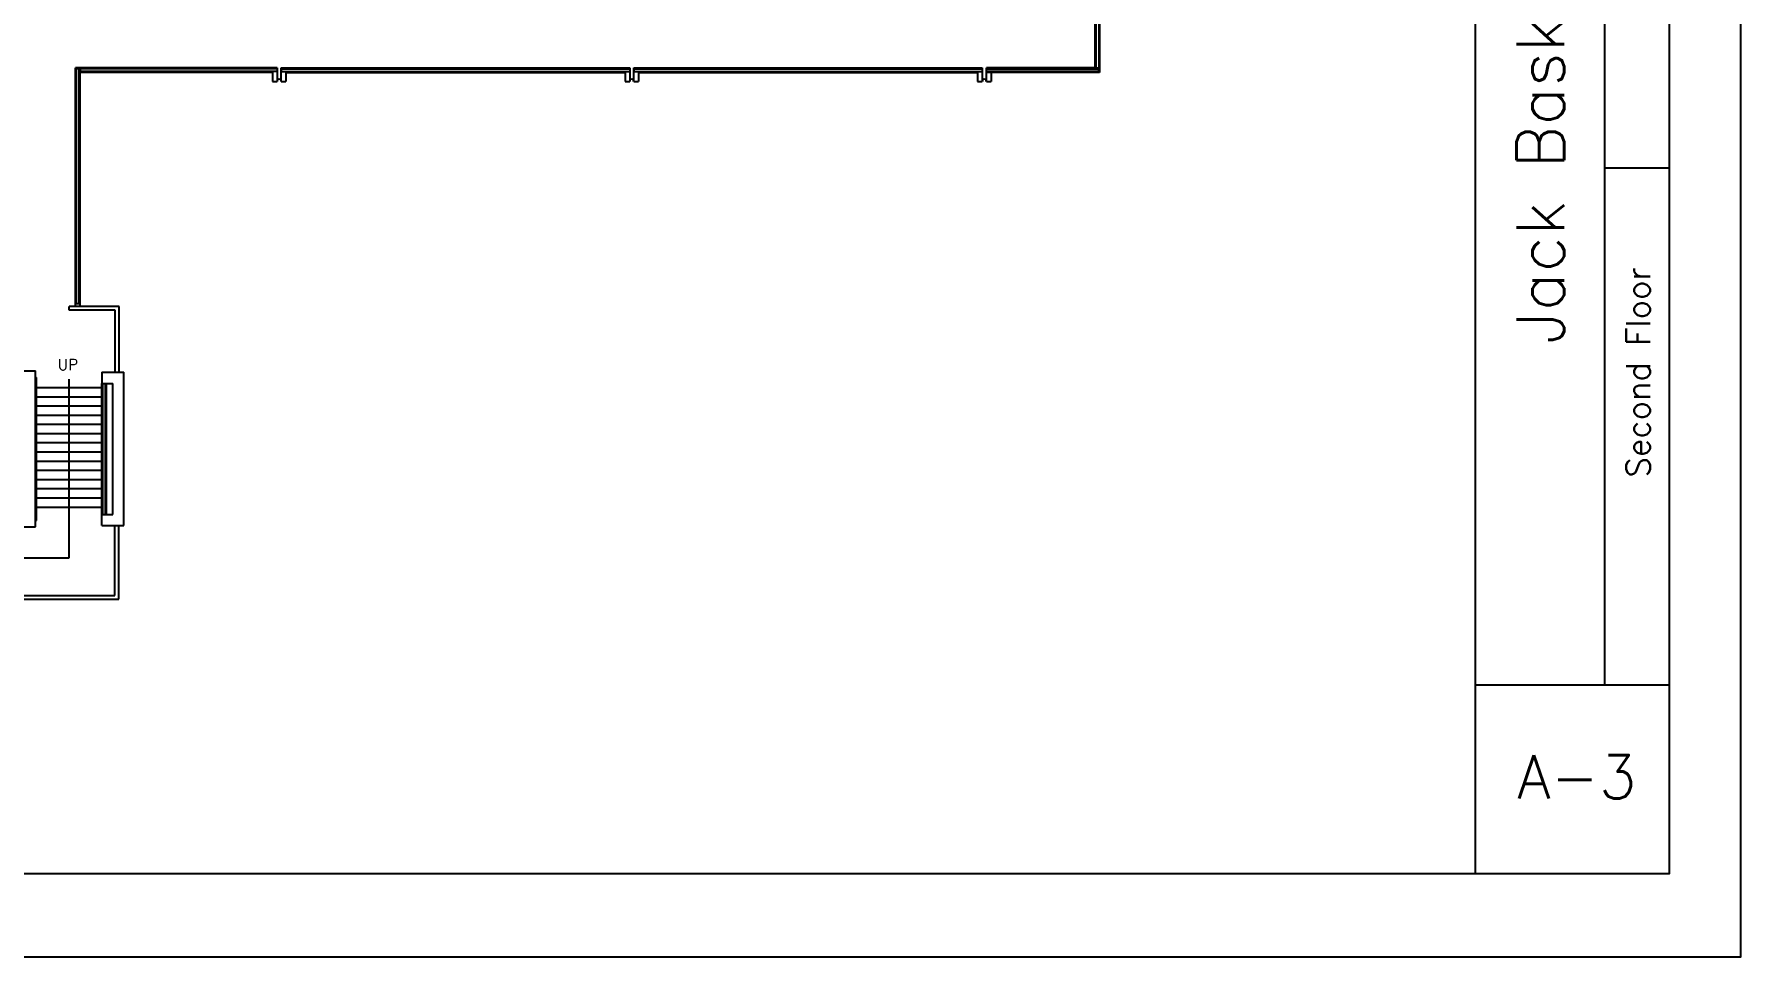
# Model space of a CAD drawing. Header units: inches. Extents: x -10292 to -5324, y 13582 to 17307.
# Drawn here: x -7178 to -5324, y 13582 to 14585 of the extents above; entities that cross this region are included whole.
import ezdxf
from ezdxf.enums import TextEntityAlignment as Align

# ---------------------------------------------------------------- set-up
doc = ezdxf.new("R2010")
doc.units = ezdxf.units.IN
doc.header["$MEASUREMENT"] = 0
for name, color, linetype in [('A-ANNO-MTLB', 7, 'Continuous'), ('A-FLOR', 9, 'Continuous'), ('A-FLOR-HRAL', 4, 'Continuous'), ('A-FLOR-STKS', 9, 'Continuous'), ('A-FLOR-STRS', 9, 'Continuous'), ('A-WALL-FULL', 7, 'Continuous'), ('A-WALL-PRHT', 8, 'Continuous')]:
    doc.layers.add(name, color=color, linetype=linetype)
doc.styles.get("Standard").update_dxf_attribs({"font": 'romans.shx', "height": 12})
doc.dimstyles.get("Standard").update_dxf_attribs({"dimtxt": 0.18, "dimasz": 0.18, "dimexe": 0.18, "dimexo": 0.0625, "dimgap": 0.09, "dimtad": 0, "dimtih": 1, "dimtoh": 1, "dimdec": 4, "dimzin": 0, "dimdsep": 46, "dimtxsty": 'Standard', "dimcen": 0.09, "dimadec": 0, "dimazin": 0, "dimtfac": 1, "dimtdec": 4, "dimtofl": 0, "dimtmove": 0, "dimatfit": 3, "dimfxl": 1, "dimtolj": 1, "dimtzin": 0, "dimarcsym": 0})

# ---------------------------------------------------------------- blocks, each defined once
blk = doc.blocks.new('A-ANNO-MTLB')
at = {"layer": 'A-ANNO-MTLB'}
for p, q in [((5143.6, 99.5), (5143.6, 3995.9)), ((5298.1, 324.6), (5298.1, 3995.9)), ((5375.3, 942.8), (5298.1, 942.8)), ((5375.3, 324.6), (5143.6, 324.6))]:
    blk.add_line(p, q, dxfattribs=at)
for points in [[(5460.6, 4095.5), (0, 4095.5), (0, 0), (5460.6, 0)], [(170.6, 99.5), (5375.3, 99.5), (5375.3, 3995.9), (170.6, 3995.9)]]:
    blk.add_lwpolyline(points, close=True, dxfattribs=at)
for tag, height, p in [('SYSTEM', 56.9, (5218.6, 3186.2)), ('ADDRESS', 28.4, (5336.8, 3182.1)), ('SCALE', 28.4, (5250.6, 2258.1)), ('DATE', 28.4, (5337.2, 2251.5)), ('BLDG_ID', 28.4, (5342.9, 1750.3)), ('BLDG_NAME', 56.9, (5221.1, 1198.2)), ('FLOOR_ID', 28.4, (5342.9, 1187)), ('FLOOR_NAME', 28.4, (5338, 698.6))]:
    blk.add_attdef(tag, text='', height=height, rotation=90, dxfattribs=at).set_placement(p, align=Align.MIDDLE_CENTER)
blk.add_attdef('NUMBER', text='', height=51.8, dxfattribs=at).set_placement((5264.6, 215.3), align=Align.MIDDLE_CENTER)

msp = doc.modelspace()

# ---------------------------------------------------------------- linework, layer by layer
at = {"layer": 'A-FLOR'}
for p, q in [((-6025.8, 14548.3), (-6025.8, 15056.3)), ((-6020.8, 14664.8), (-6020.8, 14543.3)), ((-7133.3, 14288.8), (-7133.3, 14548.3)), ((-6914.3, 14548.3), (-7133.3, 14548.3)), ((-7128.3, 14288.8), (-7128.3, 14543.3)), ((-6919.3, 14543.3), (-7128.3, 14543.3)), ((-6919.3, 14543.3), (-6919.3, 14533.3)), ((-6914.3, 14548.3), (-6914.3, 14533.3)), ((-6909.8, 14548.3), (-6531.3, 14548.3)), ((-6909.8, 14533.3), (-6909.8, 14548.3)), ((-6904.8, 14543.3), (-6536.3, 14543.3)), ((-6904.8, 14543.3), (-6904.8, 14533.3)), ((-6536.3, 14543.3), (-6536.3, 14533.3)), ((-6531.3, 14548.3), (-6531.3, 14533.3)), ((-6526.8, 14548.3), (-6148.3, 14548.3)), ((-6526.8, 14533.3), (-6526.8, 14548.3)), ((-6521.8, 14543.3), (-6153.3, 14543.3)), ((-6521.8, 14543.3), (-6521.8, 14533.3)), ((-6153.3, 14543.3), (-6153.3, 14533.3)), ((-6148.3, 14548.3), (-6148.3, 14533.3)), ((-6025.8, 14548.3), (-6143.8, 14548.3)), ((-6143.8, 14533.3), (-6143.8, 14548.3)), ((-6020.8, 14543.3), (-6143.8, 14543.3)), ((-6138.8, 14543.3), (-6138.8, 14533.3)), ((-6919.3, 14533.3), (-6914.3, 14533.3)), ((-6909.8, 14533.3), (-6904.8, 14533.3)), ((-6536.3, 14533.3), (-6531.3, 14533.3)), ((-6526.8, 14533.3), (-6521.8, 14533.3)), ((-6153.3, 14533.3), (-6148.3, 14533.3)), ((-6143.8, 14533.3), (-6138.8, 14533.3))]:
    msp.add_line(p, q, dxfattribs=at)
for centre in [(-6912.1, 14533.6), (-6529.1, 14533.6), (-6146.1, 14533.6)]:
    msp.add_arc(centre, 2.26, 353.9744, 186.0256, dxfattribs=at)
at = {"layer": 'A-FLOR-HRAL'}
for p, q in [((-6024.8, 14664.8), (-6024.8, 14548.3)), ((-6021.8, 14664.8), (-6021.8, 14548.3)), ((-7132.3, 14291.8), (-7132.3, 14547.3)), ((-7129.3, 14547.3), (-7132.3, 14547.3)), ((-7129.3, 14291.8), (-7129.3, 14547.3)), ((-6914.3, 14547.3), (-7128.3, 14547.3)), ((-7128.3, 14547.3), (-7128.3, 14544.3)), ((-6914.3, 14544.3), (-7128.3, 14544.3)), ((-6914.3, 14547.3), (-6914.3, 14544.3)), ((-6909.8, 14547.3), (-6531.3, 14547.3)), ((-6909.8, 14547.3), (-6909.8, 14544.3)), ((-6909.8, 14544.3), (-6531.3, 14544.3)), ((-6531.3, 14547.3), (-6531.3, 14544.3)), ((-6526.8, 14547.3), (-6148.3, 14547.3)), ((-6526.8, 14547.3), (-6526.8, 14544.3)), ((-6526.8, 14544.3), (-6148.3, 14544.3)), ((-6148.3, 14547.3), (-6148.3, 14544.3)), ((-6143.8, 14544.3), (-6143.8, 14547.3)), ((-6021.8, 14546.8), (-6143.8, 14546.8)), ((-6021.8, 14544.3), (-6143.8, 14544.3)), ((-6024.8, 14548.3), (-6021.8, 14548.3)), ((-6021.8, 14544.3), (-6021.8, 14546.8)), ((-7129.3, 14291.8), (-7132.3, 14291.8)), ((-7223.8, 14218.8), (-7176.8, 14218.8)), ((-7176.8, 14049.3), (-7176.8, 14218.8)), ((-7103.8, 14062.8), (-7103.8, 14205.3)), ((-7100.8, 14062.8), (-7100.8, 14205.3)), ((-7223.8, 14049.3), (-7176.8, 14049.3))]:
    msp.add_line(p, q, dxfattribs=at)
at = {"layer": 'A-FLOR-STKS'}
for p, q in [((-7104.8, 14062.8), (-7104.8, 14205.3)), ((-7099.8, 14062.8), (-7099.8, 14205.3))]:
    msp.add_line(p, q, dxfattribs=at)
at = {"layer": 'A-FLOR-STRS'}
for p, q in [((-7176.8, 14211.8), (-7175.8, 14211.8)), ((-7175.8, 14056.3), (-7175.8, 14211.8)), ((-7175.8, 14200.8), (-7104.8, 14200.8)), ((-7175.8, 14190.8), (-7104.8, 14190.8)), ((-7175.8, 14180.8), (-7104.8, 14180.8)), ((-7175.8, 14170.8), (-7104.8, 14170.8)), ((-7175.8, 14160.8), (-7104.8, 14160.8)), ((-7175.8, 14150.8), (-7104.8, 14150.8)), ((-7175.8, 14140.8), (-7104.8, 14140.8)), ((-7175.8, 14130.8), (-7104.8, 14130.8)), ((-7175.8, 14120.8), (-7104.8, 14120.8)), ((-7175.8, 14110.8), (-7104.8, 14110.8)), ((-7175.8, 14100.8), (-7104.8, 14100.8)), ((-7175.8, 14090.8), (-7104.8, 14090.8)), ((-7175.8, 14080.8), (-7104.8, 14080.8)), ((-7176.8, 14056.3), (-7175.8, 14056.3)), ((-7175.8, 14070.8), (-7104.8, 14070.8))]:
    msp.add_line(p, q, dxfattribs=at)
at = {"layer": 'A-WALL-FULL'}
for p, q in [((-7104.8, 14217.3), (-7080.8, 14217.3)), ((-7104.8, 14217.3), (-7104.8, 14205.3)), ((-7104.8, 14205.3), (-7092.8, 14205.3)), ((-7092.8, 14062.8), (-7092.8, 14205.3)), ((-7080.8, 14050.8), (-7080.8, 14217.3)), ((-7104.8, 14062.8), (-7092.8, 14062.8)), ((-7104.8, 14050.8), (-7104.8, 14062.8)), ((-7104.8, 14050.8), (-7080.8, 14050.8))]:
    msp.add_line(p, q, dxfattribs=at)
at = {"layer": 'A-WALL-PRHT'}
for p, q in [((-7085.8, 14288.8), (-7140.3, 14288.8)), ((-7140.3, 14284.8), (-7140.3, 14288.8)), ((-7090.3, 14284.8), (-7140.3, 14284.8)), ((-7140.3, 14284.8), (-7140.3, 14284.8)), ((-7090.3, 14217.3), (-7090.3, 14284.8)), ((-7085.8, 14217.3), (-7085.8, 14288.8)), ((-7090.8, 13974.8), (-7090.8, 14050.8)), ((-7086.3, 13970.8), (-7086.3, 14050.8)), ((-7315.3, 13970.8), (-7086.3, 13970.8)), ((-7310.8, 13974.8), (-7090.8, 13974.8))]:
    msp.add_line(p, q, dxfattribs=at)

# ---------------------------------------------------------------- block references
at = {"layer": 'A-ANNO-MTLB'}
ref = msp.add_blockref('A-ANNO-MTLB', (-10291.8, 13581.7), dxfattribs=dict(at, xscale=0.90972, yscale=0.90972, zscale=0.90972))
ref.add_attrib('NUMBER', 'A-3', dxfattribs={"height": 47.16}).set_placement((-5502.5, 13777.6), align=Align.MIDDLE_CENTER)
ref.add_attrib('BLDG_NAME', 'Jack Baskin Engineering', dxfattribs={"height": 51.746, "rotation": 90}).set_placement((-5542, 14671.8), align=Align.MIDDLE_CENTER)
ref.add_attrib('FLOOR_NAME', 'Second Floor', dxfattribs={"height": 25.873, "rotation": 90}).set_placement((-5435.7, 14217.2), align=Align.MIDDLE_CENTER)

# ---------------------------------------------------------------- texts
at = {"layer": 'A-FLOR-STRS'}
msp.add_text('UP', height=12, dxfattribs=at).set_placement((-7152.7, 14219.7))

# ---------------------------------------------------------------- leaders
msp.add_leader([(-7260.3, 14095.3), (-7260.3, 14015.6), (-7140.3, 14015.6), (-7140.3, 14209.9)], dimstyle='Standard', override={"dimasz": 16}, dxfattribs=at)

doc.saveas('drawing.dxf')
